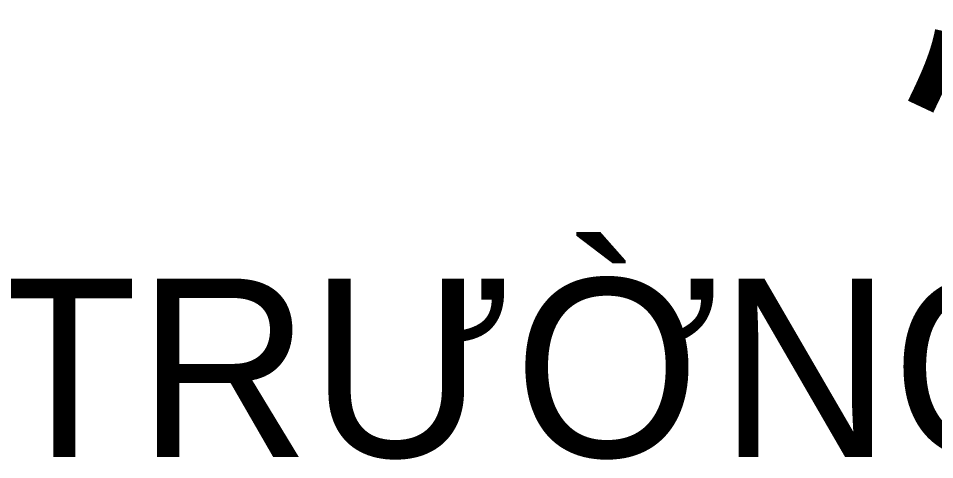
# Model space of a CAD drawing. Header units: millimetres. Extents: x 19378 to 572383, y -1120116 to -527168.
# Drawn here: x 209638.6 to 210130.9, y -558095 to -557857.7 of the extents above; entities that cross this region are included whole.
import ezdxf
from ezdxf.enums import TextEntityAlignment as Align

# ---------------------------------------------------------------- set-up
doc = ezdxf.new("R2010")
doc.units = ezdxf.units.MM
doc.header["$MEASUREMENT"] = 0
for name, color, linetype, lineweight in [('ISO', 153, 'Continuous', 13), ('LC ISO', 153, 'Continuous', 13), ('LC Net thay', 7, 'Continuous', 25), ('LC Text1', 3, 'Continuous', 20)]:
    doc.layers.add(name, color=color, linetype=linetype, lineweight=lineweight)
doc.styles.add('Khungten', font='VHAVAN.TTF', dxfattribs={"width": 0.9, "height": 5000})
doc.styles.add('Title', font='VHBLACK.TTF', dxfattribs={"width": 0.8})
doc.styles.add('VnAvantH', font='VHAVANB.TTF', dxfattribs={"width": 0.6})

# ---------------------------------------------------------------- blocks, each defined once
blk = doc.blocks.new('Mr. Giang')
at = {"layer": 'LC ISO', "const_width": 50}
blk.add_lwpolyline([(3295.1, -341.1), (3294.7, -342.9), (3294.3, -344.7), (3294, -346.5), (3293.6, -348.3), (3293.2, -350), (3292.8, -351.8), (3292.3, -353.6), (3291.9, -355.4), (3291.5, -357.1), (3291, -358.9), (3290.6, -360.7), (3290.1, -362.4), (3289.8, -363.6), (3289.1, -366), (3288.7, -367.7), (3288.2, -369.5), (3287.6, -371.2), (3287.1, -373), (3286.6, -374.7), (3286.1, -376.4), (3285.5, -378.2), (3284.9, -379.9), (3284.4, -381.6), (3283.8, -383.4), (3283.2, -385.1), (3282.6, -386.8), (3282, -388.6), (3281.4, -390.3), (3280.8, -392), (3280.2, -393.7), (3279.6, -395.4), (3278.9, -397.1), (3278.3, -398.9), (3277.6, -400.6), (3277, -402.3), (3276.3, -404), (3275.7, -405.7), (3275, -407.4), (3274.3, -409.1), (3273.6, -410.8), (3272.9, -412.5), (3272.2, -414.2), (3271.5, -415.9), (3270.8, -417.6), (3270.1, -419.2), (3269.4, -420.9), (3268.7, -422.6), (3267.9, -424.3), (3267.2, -426), (3266.5, -427.7), (3265.7, -429.4), (3265, -431), (3264.2, -432.7), (3263.5, -434.4), (3262.7, -436.1), (3262, -437.8), (3261.2, -439.4), (3260.4, -441.1), (3259.7, -442.8), (3258.9, -444.5), (3258.1, -446.1), (3257.3, -447.8), (3256.6, -449.5), (3255.8, -451.1), (3255, -452.8), (3254.2, -454.5), (3253.4, -456.1), (3252.6, -457.8), (3251.8, -459.5), (3251, -461.1), (3250.2, -462.8), (3249.4, -464.5), (3248.7, -466.1), (3247.9, -467.8), (3247.1, -469.5), (3246.3, -471.1), (3245.5, -472.8), (3244.7, -474.5)], dxfattribs=at)
blk = doc.blocks.new('Nha o can bo nhan vien Trung doan')
at = {"layer": 'ISO', "xscale": 0.5, "yscale": 0.5, "zscale": 0.5}
blk.add_blockref('Mr. Giang', (37323.96, -842.82), dxfattribs=at)
at = {"color": 7, "style": 'VnAvantH'}
blk.add_text('ths. bïi tr\xadêng giang', height=160, dxfattribs=at).set_placement((38493.44, -1394.13), align=Align.CENTER)
at = {"color": 7, "style": 'Khungten', "width": 0.8}
for tag, p in [('REVISION', (39498.75, -10746.3)), ('NGAYHT', (39575.61, -11636.29))]:
    blk.add_attdef(tag, text='', height=200, dxfattribs=at).set_placement(p, align=Align.CENTER)
at = {"layer": 'LC Text1', "style": 'Title', "width": 1.485915}
for tag, p, p2 in [('TENBANVE1', (36912.66, -8885.76), (40339.14, -8885.76)), ('TENBANVE2', (36912.66, -9562.47), (40339.14, -9562.47))]:
    blk.add_attdef(tag, text='', height=250, dxfattribs=at).set_placement(p, p2, align=Align.FIT)
at = {"layer": 'LC Text1', "style": 'Title', "width": 0.7}
blk.add_attdef('SOBANVE', text='', height=250, dxfattribs=at).set_placement((39561.98, -13896.18), align=Align.CENTER)

msp = doc.modelspace()

# ---------------------------------------------------------------- block references
at = {"layer": 'LC Net thay', "xscale": 0.6, "yscale": 0.6, "zscale": 0.6}
msp.add_blockref('Nha o can bo nhan vien Trung doan', (186755.58, -557257.19), dxfattribs=at)

doc.saveas('drawing.dxf')
